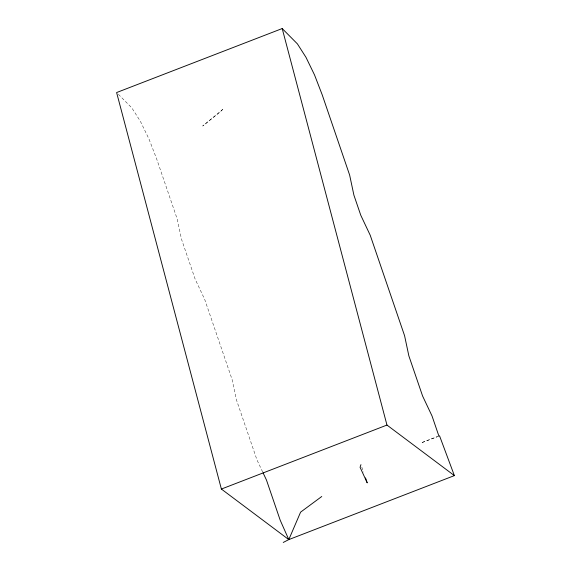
<?xml version="1.0" encoding="UTF-8"?>
<svg xmlns="http://www.w3.org/2000/svg" width="571" height="571" viewBox="0 0 571 571"><rect width="100%" height="100%" fill="white"/><g stroke="black" fill="none" stroke-linecap="round" stroke-linejoin="round"><path stroke-width="0.43" stroke-dasharray="2.85 2.14" d="M438.728 436.087L421.134 442.889L437.293 436.729M118.375 94.315L131.83 107.883L140.395 121.316L148.945 138.939L156.582 158.702L177.181 218.95L181.464 239.092L195.196 279.255L204.654 299.283L232.126 379.615L236.401 399.757L257.007 460.005L262.681 472.017M361.807 467.135L363.513 472.103M222.726 109.389L220.17 111.995L202.712 126.02L222.726 109.389"/><path stroke-width="0.86" d="M360.951 464.651L360.073 467.278L367.217 482.866L365.511 477.898M283.245 542.45L288.798 539.602L300.596 512.151L321.759 496.499M282.202 28.55L116.62 92.545L221.384 489.054L288.798 539.602L454.38 475.607L439.527 435.773L438.913 436.116L432.047 416.031L422.59 396.003L408.85 355.84L404.575 335.698L370.236 235.288L360.779 215.26L353.913 195.175L349.63 175.04L322.165 94.707L314.528 74.944L305.977 57.314L297.412 43.888L282.202 28.55L386.967 425.06L454.38 475.607M221.384 489.054L386.967 425.06M263.06 472.817L266.464 480.033L280.197 520.195L288.798 539.602"/></g></svg>
